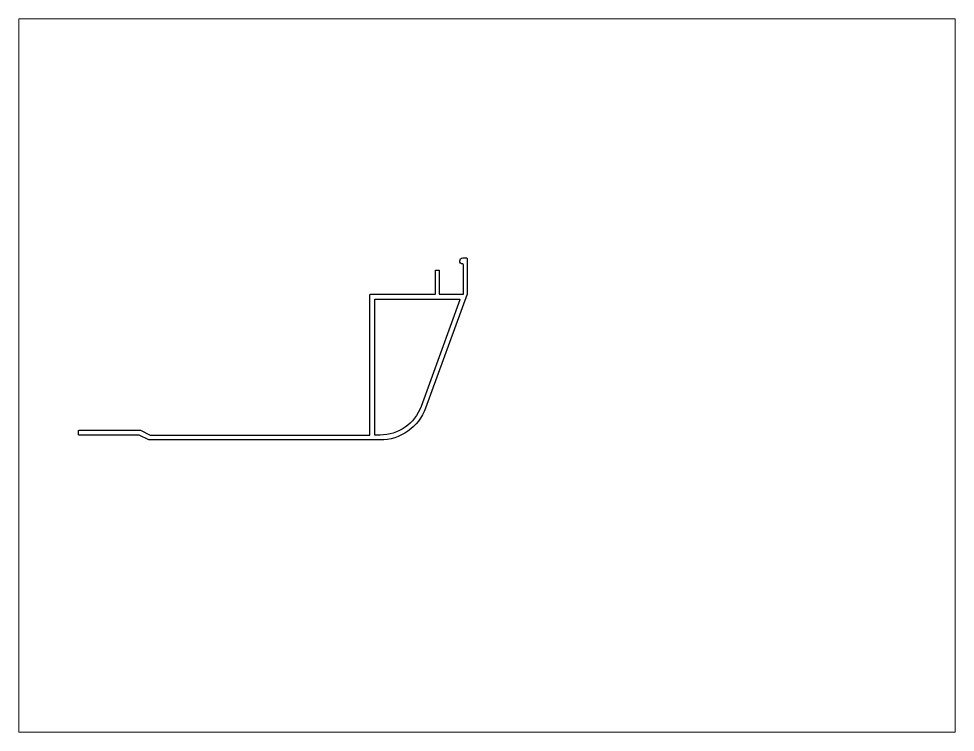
# Paper-space layout 'Layout1' of a CAD drawing. Extents: x 27 to 240, y 20 to 183.
# The model-space entities are those that its viewports show. They can reach past a viewport. Long polylines and large blocks are cut down to what shows.
import ezdxf

# ---------------------------------------------------------------- set-up
doc = ezdxf.new("R2010")
doc.units = 0
doc.header["$LTSCALE"] = 15
doc.layers.get('0').update_dxf_attribs({"linetype": 'CONTINUOUS'})

msp = doc.modelspace()

# ---------------------------------------------------------------- linework, layer by layer
at = {"ltscale": 0.05}
for points in [[(182.29, 178.44), (182.29, 163.74), (165.24, 116.9, -0.315299), (146.45, 103.74), (51.29, 103.74), (47.29, 105.74), (22.49, 105.74, -0.414214), (22.29, 105.94), (22.29, 107.54, -0.414214), (22.49, 107.74), (47.76, 107.74), (51.76, 105.74), (142.29, 105.74), (142.29, 163.54, -0.414214), (142.49, 163.74), (169.09, 163.74, 0.414214), (169.29, 163.94), (169.29, 173.54, -0.414214), (169.49, 173.74), (170.59, 173.74, -0.414214), (170.79, 173.54), (170.79, 163.94, 0.414214), (170.99, 163.74), (180.59, 163.74, 0.414214), (180.79, 163.94), (180.79, 175.94, 0.404795), (180.5, 176.24, -0.983997), (180.54, 178.74), (181.99, 178.74, -0.414214)], [(144.49, 161.74), (179.15, 161.74, -0.520567), (179.34, 161.47), (163.36, 117.59, -0.315299), (146.45, 105.74), (144.29, 105.74), (144.29, 161.54, -0.414214)]]:
    msp.add_lwpolyline(points, format="xyb", close=True, dxfattribs=at)

psp = doc.layouts.get("Layout1")

# ---------------------------------------------------------------- viewports
at = {"layer": '0', "color": 0, "linetype": 'BYBLOCK', "ltscale": 0.05}
psp.add_viewport(center=(133.35, 101.6), size=(213.36, 162.56), view_center_point=(190.51, 130.3), view_height=293.8955, dxfattribs=at)

doc.saveas('drawing.dxf')
